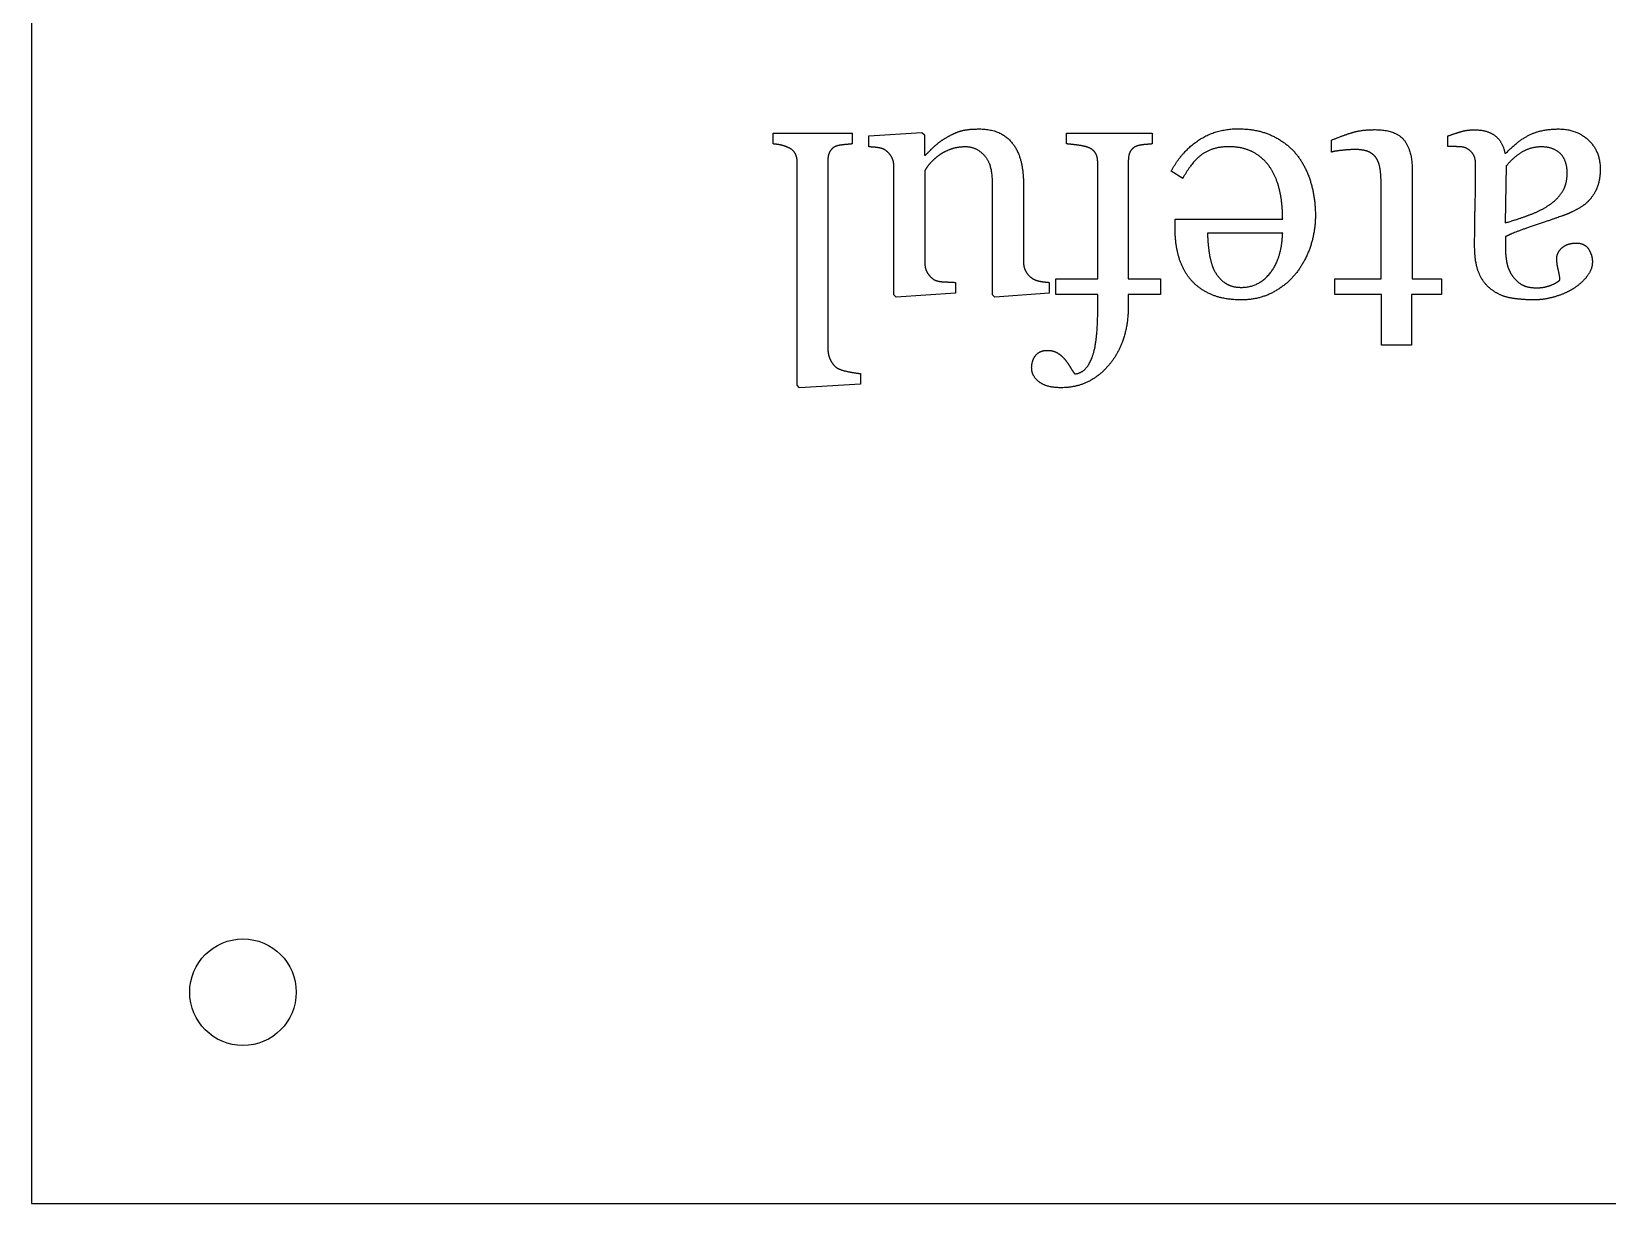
# Model space of a CAD drawing. Header units: inches. Extents: x -4.69 to 4.69, y -2.94 to 2.94.
# Drawn here: x -4.688 to -2.824, y -2.937 to -1.551 of the extents above; entities that cross this region are included whole.
import ezdxf

# ---------------------------------------------------------------- set-up
doc = ezdxf.new("R2010")
doc.units = ezdxf.units.IN
doc.layers.get('0').update_dxf_attribs({"linetype": 'CONTINUOUS'})

msp = doc.modelspace()

# ---------------------------------------------------------------- linework, layer by layer
for p, q in [((-3.8107, -1.6711), (-3.7172, -1.6711)), ((-3.8107, -1.684), (-3.8107, -1.6711)), ((-3.7172, -1.6711), (-3.7172, -1.684)), ((-3.6973, -1.6746), (-3.6347, -1.6704)), ((-3.6973, -1.6875), (-3.6973, -1.6746)), ((-3.6347, -1.6704), (-3.6317, -1.6731)), ((-3.6317, -1.6731), (-3.6317, -1.6974)), ((-3.4636, -1.684), (-3.4636, -1.6711)), ((-3.4636, -1.6711), (-3.3624, -1.6711)), ((-3.3624, -1.6711), (-3.3624, -1.684)), ((-3.0128, -1.6871), (-3.0128, -1.6746)), ((-3.1503, -1.6937), (-3.1503, -1.6795)), ((-2.9453, -1.6951), (-2.9441, -1.6951)), ((-3.7821, -1.9694), (-3.7821, -1.7062)), ((-3.7459, -1.7039), (-3.7459, -1.9262)), ((-3.6679, -1.8626), (-3.6679, -1.7104)), ((-3.6317, -1.6974), (-3.6306, -1.6974)), ((-3.4268, -1.8435), (-3.4268, -1.7058)), ((-3.3906, -1.7038), (-3.3906, -1.8435)), ((-3.055, -1.7136), (-3.055, -1.8435)), ((-2.9437, -1.7101), (-2.9449, -1.7774)), ((-3.6313, -1.7157), (-3.6313, -1.8243)), ((-3.5512, -1.8626), (-3.5512, -1.7293)), ((-3.5146, -1.7312), (-3.5146, -1.8229)), ((-3.3262, -1.7247), (-3.3399, -1.7163)), ((-3.0916, -1.8435), (-3.0916, -1.7363)), ((-3.3352, -1.7859), (-3.3352, -1.7731)), ((-3.3352, -1.7731), (-3.2081, -1.7731)), ((-3.2081, -1.7895), (-3.2969, -1.7895)), ((-2.9445, -1.7937), (-2.9445, -1.813)), ((-3.4763, -1.8622), (-3.4763, -1.8435)), ((-3.4763, -1.8435), (-3.4268, -1.8435)), ((-3.3906, -1.8435), (-3.3527, -1.8435)), ((-3.3527, -1.8435), (-3.3527, -1.8622)), ((-3.1463, -1.8622), (-3.1463, -1.8435)), ((-3.1463, -1.8435), (-3.0916, -1.8435)), ((-3.055, -1.8435), (-3.0204, -1.8435)), ((-3.0204, -1.8435), (-3.0204, -1.8622)), ((-3.665, -1.8653), (-3.6679, -1.8626)), ((-3.5951, -1.8607), (-3.665, -1.8653)), ((-3.5951, -1.8478), (-3.5951, -1.8607)), ((-3.5483, -1.8653), (-3.5512, -1.8626)), ((-3.4842, -1.8607), (-3.5483, -1.8653)), ((-3.4842, -1.8478), (-3.4842, -1.8607)), ((-3.4268, -1.8622), (-3.4763, -1.8622)), ((-3.4268, -1.8818), (-3.4268, -1.8622)), ((-3.3527, -1.8622), (-3.3906, -1.8622)), ((-3.3906, -1.8622), (-3.3906, -1.8745)), ((-3.0912, -1.8622), (-3.1463, -1.8622)), ((-3.0912, -1.922), (-3.0912, -1.8622)), ((-3.0204, -1.8622), (-3.0558, -1.8622)), ((-3.0558, -1.8622), (-3.0558, -1.922)), ((-3.0558, -1.922), (-3.0912, -1.922)), ((-3.7072, -1.9556), (-3.7072, -1.9681)), ((-3.7794, -1.9724), (-3.7821, -1.9694)), ((-3.7072, -1.9681), (-3.7794, -1.9724))]:
    msp.add_line(p, q)
for points in [[(-4.6875, -2.9375), (4.6875, -2.9375), (4.6875, 2.9375), (-4.6875, 2.9375)], [(4.6875, 2.9375), (-4.6875, 2.9375), (-4.6875, -2.9375), (4.6875, -2.9375)]]:
    msp.add_lwpolyline(points, close=True)
msp.add_circle((-4.4375, -2.6875), 0.063)
for points in [[(-3.6201, -1.687), (-3.6142, -1.6815), (-3.6067, -1.677)], [(-3.6067, -1.677), (-3.5979, -1.6717), (-3.5898, -1.669)], [(-3.5898, -1.669), (-3.5816, -1.6663), (-3.5667, -1.6663)], [(-3.5667, -1.6663), (-3.5412, -1.6663), (-3.5279, -1.6829)], [(-3.3076, -1.6797), (-3.2873, -1.6661), (-3.2611, -1.6661)], [(-3.2611, -1.6661), (-3.2379, -1.6661), (-3.2205, -1.6743)], [(-3.2205, -1.6743), (-3.2031, -1.6824), (-3.1918, -1.6964)], [(-3.1503, -1.6795), (-3.1377, -1.6743), (-3.1264, -1.6707)], [(-3.1264, -1.6707), (-3.1151, -1.6671), (-3.0988, -1.6671)], [(-3.0988, -1.6671), (-3.0746, -1.6671), (-3.0648, -1.6792)], [(-3.0128, -1.6746), (-3.0036, -1.6713), (-2.9967, -1.6693)], [(-2.9967, -1.6693), (-2.9898, -1.6673), (-2.9811, -1.6673)], [(-2.9811, -1.6673), (-2.9659, -1.6673), (-2.9568, -1.6744)], [(-2.9568, -1.6744), (-2.9478, -1.6815), (-2.9453, -1.6951)], [(-2.9441, -1.6951), (-2.9314, -1.6811), (-2.9169, -1.6737)], [(-2.9169, -1.6737), (-2.9024, -1.6663), (-2.882, -1.6663)], [(-2.882, -1.6663), (-2.8604, -1.6663), (-2.8465, -1.6795)], [(-3.8013, -1.6854), (-3.8055, -1.6844), (-3.8107, -1.684)], [(-3.7928, -1.6883), (-3.7971, -1.6863), (-3.8013, -1.6854)], [(-3.7847, -1.695), (-3.7872, -1.6906), (-3.7928, -1.6883)], [(-3.7821, -1.7062), (-3.7821, -1.6994), (-3.7847, -1.695)], [(-3.7432, -1.6925), (-3.7459, -1.6968), (-3.7459, -1.7039)], [(-3.7351, -1.6863), (-3.7405, -1.6881), (-3.7432, -1.6925)], [(-3.7267, -1.6849), (-3.7317, -1.6854), (-3.7351, -1.6863)], [(-3.7172, -1.684), (-3.7216, -1.6844), (-3.7267, -1.6849)], [(-3.6866, -1.6884), (-3.6915, -1.6877), (-3.6973, -1.6875)], [(-3.6782, -1.6912), (-3.6817, -1.689), (-3.6866, -1.6884)], [(-3.6706, -1.6992), (-3.6734, -1.6945), (-3.6782, -1.6912)], [(-3.6306, -1.6974), (-3.6259, -1.6926), (-3.6201, -1.687)], [(-3.602, -1.6908), (-3.6103, -1.6941), (-3.616, -1.6986)], [(-3.5829, -1.6875), (-3.5936, -1.6875), (-3.602, -1.6908)], [(-3.5605, -1.698), (-3.5699, -1.6875), (-3.5829, -1.6875)], [(-3.5279, -1.6829), (-3.5146, -1.6995), (-3.5146, -1.7312)], [(-3.4502, -1.6854), (-3.458, -1.6844), (-3.4636, -1.684)], [(-3.4377, -1.6883), (-3.4424, -1.6865), (-3.4502, -1.6854)], [(-3.4295, -1.6947), (-3.4321, -1.6904), (-3.4377, -1.6883)], [(-3.4268, -1.7058), (-3.4268, -1.699), (-3.4295, -1.6947)], [(-3.388, -1.6925), (-3.3906, -1.6968), (-3.3906, -1.7038)], [(-3.3799, -1.6863), (-3.3854, -1.6881), (-3.388, -1.6925)], [(-3.3717, -1.6848), (-3.3764, -1.6852), (-3.3799, -1.6863)], [(-3.3624, -1.684), (-3.3669, -1.6844), (-3.3717, -1.6848)], [(-3.3399, -1.7163), (-3.3278, -1.6933), (-3.3076, -1.6797)], [(-3.302, -1.6954), (-3.3146, -1.7035), (-3.3262, -1.7247)], [(-3.2721, -1.6873), (-3.2895, -1.6873), (-3.302, -1.6954)], [(-3.243, -1.6938), (-3.2552, -1.6873), (-3.2721, -1.6873)], [(-3.2231, -1.7117), (-3.2307, -1.7004), (-3.243, -1.6938)], [(-3.137, -1.6915), (-3.1464, -1.6924), (-3.1503, -1.6937)], [(-3.1227, -1.6906), (-3.1276, -1.6906), (-3.137, -1.6915)], [(-3.106, -1.6935), (-3.1122, -1.6906), (-3.1227, -1.6906)], [(-3.0966, -1.7021), (-3.0998, -1.6964), (-3.106, -1.6935)], [(-3.0648, -1.6792), (-3.055, -1.6914), (-3.055, -1.7136)], [(-2.9998, -1.6873), (-3.0062, -1.6871), (-3.0128, -1.6871)], [(-2.9906, -1.6892), (-2.9935, -1.6875), (-2.9998, -1.6873)], [(-2.9825, -1.6968), (-2.9851, -1.6924), (-2.9906, -1.6892)], [(-2.926, -1.6942), (-2.9365, -1.7009), (-2.9437, -1.7101)], [(-2.9017, -1.6875), (-2.9155, -1.6875), (-2.926, -1.6942)], [(-2.8802, -1.6951), (-2.8886, -1.6875), (-2.9017, -1.6875)], [(-2.8717, -1.7189), (-2.8717, -1.7027), (-2.8802, -1.6951)], [(-2.8465, -1.6795), (-2.8326, -1.6927), (-2.8326, -1.7141)], [(-3.6679, -1.7104), (-3.6679, -1.7038), (-3.6706, -1.6992)], [(-3.6252, -1.7072), (-3.6292, -1.7118), (-3.6313, -1.7157)], [(-3.616, -1.6986), (-3.6212, -1.7027), (-3.6252, -1.7072)], [(-3.5512, -1.7293), (-3.5512, -1.7085), (-3.5605, -1.698)], [(-3.2117, -1.7388), (-3.2153, -1.7234), (-3.2231, -1.7117)], [(-3.1918, -1.6964), (-3.1805, -1.7105), (-3.175, -1.7291)], [(-3.0925, -1.7162), (-3.0933, -1.7081), (-3.0966, -1.7021)], [(-2.9799, -1.7089), (-2.9799, -1.7013), (-2.9825, -1.6968)], [(-2.9805, -1.7559), (-2.9799, -1.7344), (-2.9799, -1.7089)], [(-2.8326, -1.7141), (-2.8326, -1.7252), (-2.8357, -1.734)], [(-3.175, -1.7291), (-3.1694, -1.7478), (-3.1694, -1.7686)], [(-3.0916, -1.7363), (-3.0916, -1.7243), (-3.0925, -1.7162)], [(-2.8773, -1.7404), (-2.8717, -1.7314), (-2.8717, -1.7189)], [(-3.2081, -1.7731), (-3.2081, -1.7542), (-3.2117, -1.7388)], [(-2.8927, -1.7561), (-2.883, -1.7495), (-2.8773, -1.7404)], [(-2.845, -1.7498), (-2.8499, -1.7556), (-2.8579, -1.7602)], [(-2.8357, -1.734), (-2.8388, -1.7428), (-2.845, -1.7498)], [(-3.1694, -1.7686), (-3.1694, -1.7873), (-3.1753, -1.8053)], [(-2.9811, -1.8052), (-2.9811, -1.7774), (-2.9805, -1.7559)], [(-2.9449, -1.7774), (-2.9283, -1.7725), (-2.9159, -1.7678)], [(-2.9159, -1.7678), (-2.9034, -1.7632), (-2.8927, -1.7561)], [(-2.8729, -1.7675), (-2.8816, -1.7708), (-2.9084, -1.7797)], [(-2.8579, -1.7602), (-2.8659, -1.7647), (-2.8729, -1.7675)], [(-3.3308, -1.8181), (-3.3352, -1.8033), (-3.3352, -1.7859)], [(-2.9084, -1.7797), (-2.9351, -1.7887), (-2.9445, -1.7937)], [(-3.2969, -1.7895), (-3.2969, -1.8003), (-3.295, -1.8127)], [(-3.2228, -1.8367), (-3.2093, -1.8197), (-3.2081, -1.7895)], [(-3.1753, -1.8053), (-3.1813, -1.8233), (-3.1928, -1.8377)], [(-2.9759, -1.837), (-2.9811, -1.8247), (-2.9811, -1.8052)], [(-2.884, -1.8194), (-2.884, -1.8126), (-2.8778, -1.807)], [(-2.8778, -1.807), (-2.8717, -1.8013), (-2.8608, -1.8013)], [(-2.8608, -1.8013), (-2.8511, -1.8013), (-2.8465, -1.8082)], [(-3.6313, -1.8243), (-3.6313, -1.8307), (-3.6286, -1.8357)], [(-3.5146, -1.8229), (-3.5146, -1.8299), (-3.5119, -1.8347)], [(-3.3175, -1.8437), (-3.3264, -1.8328), (-3.3308, -1.8181)], [(-3.295, -1.8127), (-3.2932, -1.8251), (-3.2891, -1.8335)], [(-2.9445, -1.813), (-2.9445, -1.8155), (-2.9434, -1.8227)], [(-2.9434, -1.8227), (-2.9423, -1.8299), (-2.9388, -1.8363)], [(-2.8821, -1.8334), (-2.884, -1.8258), (-2.884, -1.8194)], [(-2.8419, -1.8237), (-2.8419, -1.8326), (-2.8483, -1.8408)], [(-2.8465, -1.8082), (-2.8419, -1.8151), (-2.8419, -1.8237)], [(-3.6286, -1.8357), (-3.6259, -1.8406), (-3.621, -1.8441)], [(-3.621, -1.8441), (-3.6175, -1.8465), (-3.6106, -1.847)], [(-3.5119, -1.8347), (-3.5093, -1.8395), (-3.5042, -1.843)], [(-3.5042, -1.843), (-3.5007, -1.8453), (-3.4954, -1.8464)], [(-3.2932, -1.8618), (-3.3081, -1.8552), (-3.3175, -1.8437)], [(-3.2891, -1.8335), (-3.2846, -1.8424), (-3.2768, -1.848)], [(-3.2568, -1.8537), (-3.2363, -1.8537), (-3.2228, -1.8367)], [(-3.1928, -1.8377), (-3.2039, -1.8515), (-3.2203, -1.86)], [(-2.9608, -1.8566), (-2.9707, -1.8494), (-2.9759, -1.837)], [(-2.9388, -1.8363), (-2.9349, -1.8435), (-2.9278, -1.8489)], [(-2.8803, -1.8449), (-2.8803, -1.841), (-2.8821, -1.8334)], [(-2.8483, -1.8408), (-2.8546, -1.849), (-2.8647, -1.8554)], [(-3.6106, -1.847), (-3.6037, -1.8474), (-3.5951, -1.8478)], [(-3.4954, -1.8464), (-3.4901, -1.8474), (-3.4842, -1.8478)], [(-3.2572, -1.8685), (-3.2782, -1.8685), (-3.2932, -1.8618)], [(-3.2768, -1.848), (-3.269, -1.8537), (-3.2568, -1.8537)], [(-3.2203, -1.86), (-3.2367, -1.8685), (-3.2572, -1.8685)], [(-2.9387, -1.8662), (-2.9509, -1.864), (-2.9608, -1.8566)], [(-2.9278, -1.8489), (-2.9207, -1.8542), (-2.9077, -1.8542)], [(-2.9077, -1.8542), (-2.8987, -1.8542), (-2.8911, -1.8512)], [(-2.8911, -1.8512), (-2.8834, -1.8482), (-2.8803, -1.8449)], [(-2.8647, -1.8554), (-2.8735, -1.8609), (-2.8859, -1.8647)], [(-3.4339, -1.9379), (-3.4268, -1.9203), (-3.4268, -1.8818)], [(-3.3906, -1.8745), (-3.3906, -1.9182), (-3.4133, -1.9453)], [(-2.9102, -1.8685), (-2.9266, -1.8685), (-2.9387, -1.8662)], [(-2.8859, -1.8647), (-2.8984, -1.8685), (-2.9102, -1.8685)], [(-3.7459, -1.9262), (-3.7459, -1.9332), (-3.7429, -1.9394)], [(-3.5049, -1.949), (-3.5049, -1.9402), (-3.5002, -1.9342)], [(-3.5002, -1.9342), (-3.4955, -1.9282), (-3.486, -1.9282)], [(-3.486, -1.9282), (-3.48, -1.9282), (-3.4754, -1.9307)], [(-3.4754, -1.9307), (-3.4708, -1.9332), (-3.4669, -1.9375)], [(-3.4669, -1.9375), (-3.463, -1.9418), (-3.4597, -1.9473)], [(-3.4541, -1.956), (-3.441, -1.9554), (-3.4339, -1.9379)], [(-3.7429, -1.9394), (-3.7399, -1.9455), (-3.7351, -1.949)], [(-3.7351, -1.949), (-3.7315, -1.9513), (-3.7222, -1.9533)], [(-3.7222, -1.9533), (-3.7129, -1.9552), (-3.7072, -1.9556)], [(-3.4961, -1.9655), (-3.5049, -1.9587), (-3.5049, -1.949)], [(-3.4133, -1.9453), (-3.436, -1.9724), (-3.47, -1.9724)], [(-3.4597, -1.9473), (-3.4564, -1.9527), (-3.4541, -1.956)], [(-3.47, -1.9724), (-3.4874, -1.9724), (-3.4961, -1.9655)]]:
    msp.add_open_spline(points, degree=2)

doc.saveas('drawing.dxf')
